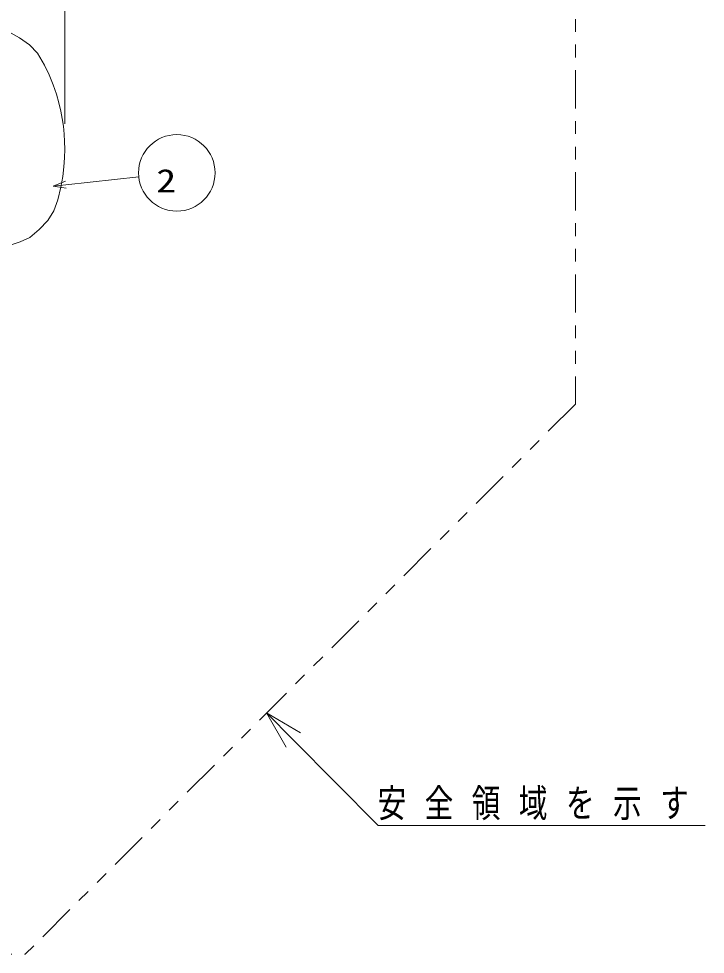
# Model space of a CAD drawing. Units: millimetres on the paper. Extents: x 6 to 426, y -599 to 292.
# Drawn here: x 182.6 to 236.4, y 124.4 to 197.7 of the extents above; entities that cross this region are included whole.
import ezdxf
from ezdxf.enums import TextEntityAlignment as Align

# ---------------------------------------------------------------- set-up
doc = ezdxf.new("R2010")
doc.units = ezdxf.units.MM
doc.linetypes.add('USER3', pattern=[8, 3, -1, 1, -1, 1, -1])
for name, color, linetype, lineweight in [('2D', 7, 'Continuous', 13), ('2D_DIMENSION', 7, 'Continuous', 13), ('2D_OUTLINE', 7, 'USER3', 13), ('AM_5', 7, 'Continuous', 13)]:
    doc.layers.add(name, color=color, linetype=linetype, lineweight=lineweight)
doc.styles.add('ＭＳ ゴシック', font='')
doc.styles.get('ＭＳ ゴシック').set_extended_font_data('MS Gothic')

msp = doc.modelspace()

# ---------------------------------------------------------------- linework, layer by layer
at = {"layer": '2D'}
for p, q in [((182.665, 196.209), (181.817, 196.678)), ((183.461, 195.67), (182.665, 196.209)), ((184.077, 195.008), (183.461, 195.67)), ((184.618, 194.083), (184.077, 195.008)), ((185.002, 193.306), (184.618, 194.083)), ((185.313, 192.52), (185.002, 193.306)), ((185.559, 191.813), (185.313, 192.52)), ((185.754, 191.115), (185.559, 191.813)), ((185.901, 190.468), (185.754, 191.115)), ((186.017, 189.886), (185.901, 190.468)), ((186.107, 189.303), (186.017, 189.886)), ((186.17, 188.666), (186.107, 189.303)), ((186.203, 188.082), (186.17, 188.666)), ((186.211, 187.484), (186.203, 188.082)), ((186.198, 186.822), (186.211, 187.484)), ((186.144, 186.097), (186.198, 186.822)), ((186.047, 185.354), (186.144, 186.097)), ((185.906, 184.521), (186.047, 185.354)), ((185.661, 183.53), (185.906, 184.521)), ((185.348, 182.669), (185.661, 183.53)), ((184.874, 181.896), (185.348, 182.669)), ((184.209, 181.207), (184.874, 181.896)), ((183.467, 180.572), (184.209, 181.207)), ((182.729, 180.223), (183.467, 180.572)), ((182.095, 180.019), (182.729, 180.223))]:
    msp.add_line(p, q, dxfattribs=at)
at = {"layer": '2D_DIMENSION'}
for p, q in [((186.211, 189.484), (186.211, 248.182)), ((186.211, 189.484), (186.211, 248.182)), ((202.01, 143.318), (204.121, 141.187)), ((202.01, 143.318), (204.692, 141.752)), ((203.55, 140.621), (202.01, 143.318)), ((204.121, 141.187), (210.756, 134.488)), ((210.756, 134.488), (236.392, 134.488))]:
    msp.add_line(p, q, dxfattribs=at)
at = {"layer": '2D_OUTLINE'}
for p, q in [((226.217, 209.682), (226.217, 167.503)), ((226.217, 167.503), (183.117, 124.403)), ((127.057, 124.403), (183.117, 124.403))]:
    msp.add_line(p, q, dxfattribs=at)
at = {"layer": 'AM_5'}
for p, q in [((186.274, 184.974), (185.308, 184.601)), ((192.005, 185.315), (186.302, 184.707)), ((186.302, 184.707), (185.308, 184.601)), ((185.308, 184.601), (186.331, 184.441))]:
    msp.add_line(p, q, dxfattribs=at)
msp.add_circle((194.988, 185.633), 3, dxfattribs=at)

# ---------------------------------------------------------------- texts
at = {"layer": '2D_DIMENSION', "insert": (210.715, 134.903), "char_height": 2.199, "attachment_point": 7, "style": 'ＭＳ ゴシック'}
msp.add_mtext('\\T1.64;\\W0.75;安全領域を示す', dxfattribs=at)
at = {"layer": 'AM_5', "style": 'ＭＳ ゴシック', "width": 1.25}
msp.add_text('2', height=1.833, dxfattribs=at).set_placement((193.381, 183.55), align=Align.BOTTOM_LEFT)

doc.saveas('drawing.dxf')
